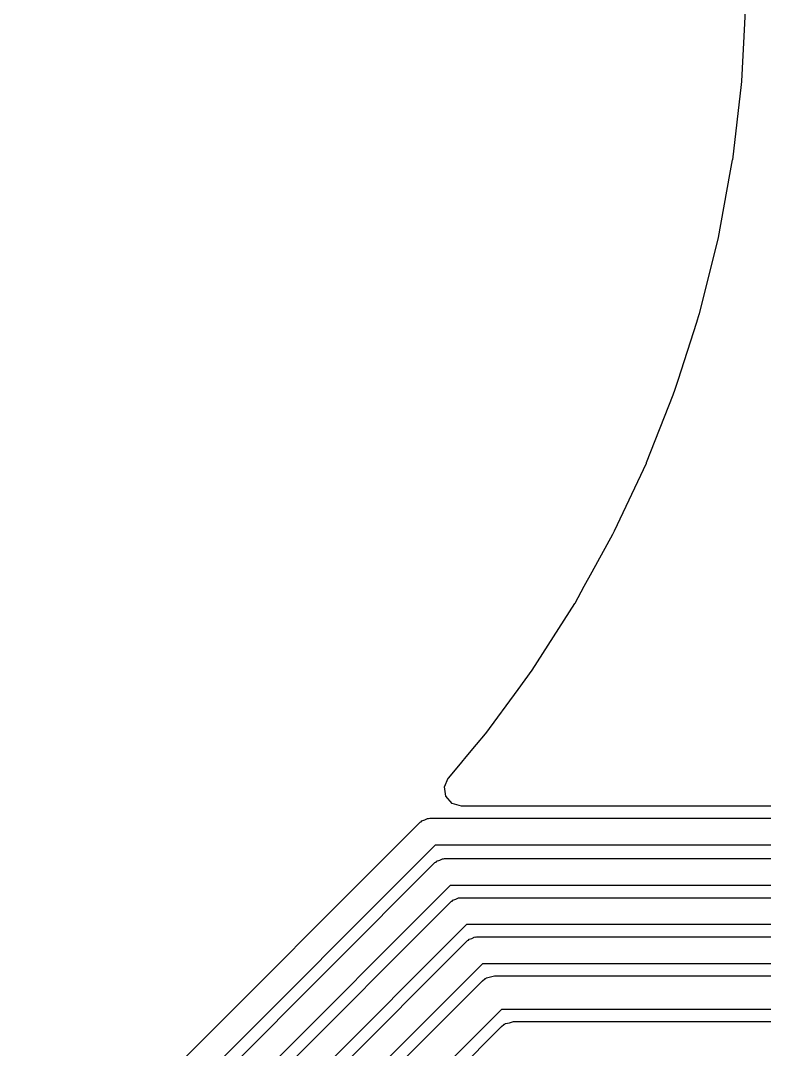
# Model space of a CAD drawing. Extents: x 115.8 to 161.6, y -138.1 to -93.2.
# Drawn here: x 142.36 to 147.89, y -123.22 to -115.57 of the extents above; entities that cross this region are included whole.
import ezdxf

# ---------------------------------------------------------------- set-up
doc = ezdxf.new("R2010")
doc.units = 0
doc.layers.add('BLACK', color=7, linetype='CONTINUOUS')

msp = doc.modelspace()

# ---------------------------------------------------------------- linework, layer by layer
at = {"layer": 'BLACK', "linetype": 'CONTINUOUS'}
for p, q in [((147.742, -115.597), (147.75, -115.441)), ((147.72, -116.025), (147.742, -115.597)), ((147.652, -116.608), (147.717, -116.049)), ((147.717, -116.049), (147.719, -116.027)), ((147.719, -116.027), (147.72, -116.025)), ((147.719, -116.027), (147.719, -116.027)), ((147.631, -116.719), (147.651, -116.61)), ((147.651, -116.61), (147.652, -116.608)), ((147.651, -116.61), (147.651, -116.61)), ((147.546, -117.185), (147.631, -116.719)), ((147.404, -117.752), (147.546, -117.187)), ((147.546, -117.187), (147.546, -117.185)), ((147.546, -117.187), (147.546, -117.187)), ((147.384, -117.815), (147.403, -117.756)), ((147.403, -117.756), (147.404, -117.754)), ((147.403, -117.756), (147.403, -117.756)), ((147.404, -117.754), (147.404, -117.752)), ((147.404, -117.752), (147.404, -117.752)), ((147.246, -118.246), (147.384, -117.815)), ((147.225, -118.313), (147.246, -118.246)), ((147.011, -118.856), (147.209, -118.354)), ((147.209, -118.354), (147.225, -118.313)), ((147.225, -118.313), (147.225, -118.313)), ((146.773, -119.365), (147.01, -118.861)), ((147.01, -118.859), (147.011, -118.856)), ((147.01, -118.861), (147.01, -118.859)), ((147.01, -118.861), (147.01, -118.861)), ((146.761, -119.39), (146.773, -119.365)), ((146.607, -119.67), (146.761, -119.39)), ((146.548, -119.776), (146.607, -119.67)), ((146.48, -119.901), (146.548, -119.776)), ((146.162, -120.399), (146.478, -119.904)), ((146.478, -119.904), (146.48, -119.901)), ((146.056, -120.544), (146.161, -120.4)), ((146.161, -120.4), (146.162, -120.399)), ((146.161, -120.4), (146.161, -120.4)), ((145.817, -120.87), (146.056, -120.544)), ((145.748, -120.952), (145.814, -120.873)), ((145.814, -120.873), (145.815, -120.872)), ((145.814, -120.873), (145.814, -120.873)), ((145.815, -120.872), (145.817, -120.87)), ((145.817, -120.87), (145.817, -120.87)), ((145.671, -121.044), (145.748, -120.952)), ((145.638, -121.084), (145.671, -121.044)), ((145.541, -121.199), (145.638, -121.084)), ((145.51, -121.266), (145.538, -121.203)), ((145.538, -121.203), (145.541, -121.199)), ((145.52, -121.336), (145.51, -121.266)), ((145.567, -121.389), (145.52, -121.336)), ((145.635, -121.409), (145.567, -121.389)), ((151.769, -121.409), (145.635, -121.409)), ((145.341, -121.519), (145.363, -121.512)), ((145.363, -121.512), (145.384, -121.501)), ((145.384, -121.501), (145.392, -121.502)), ((145.392, -121.502), (145.4, -121.5)), ((145.4, -121.5), (151.859, -121.5)), ((142.359, -124.5), (145.329, -121.529)), ((145.329, -121.529), (145.336, -121.526)), ((145.336, -121.526), (145.341, -121.519)), ((145.441, -121.7), (142.471, -124.671)), ((151.9, -121.7), (145.441, -121.7)), ((145.447, -121.826), (145.451, -121.819)), ((145.451, -121.819), (145.474, -121.812)), ((145.474, -121.812), (145.494, -121.801)), ((145.494, -121.801), (145.502, -121.802)), ((145.502, -121.802), (145.51, -121.8)), ((145.51, -121.8), (152.159, -121.8)), ((142.479, -124.79), (145.439, -121.829)), ((145.439, -121.829), (145.447, -121.826)), ((145.552, -122), (142.591, -124.961)), ((152.2, -122), (145.552, -122)), ((142.599, -125.08), (145.56, -122.119)), ((145.56, -122.119), (145.567, -122.116)), ((145.567, -122.116), (145.571, -122.109)), ((145.571, -122.109), (145.594, -122.102)), ((145.594, -122.102), (145.615, -122.091)), ((145.615, -122.091), (145.623, -122.092)), ((145.623, -122.092), (145.63, -122.09)), ((145.63, -122.09), (152.363, -122.09)), ((145.672, -122.29), (142.711, -125.251)), ((152.404, -122.29), (145.672, -122.29)), ((142.719, -125.37), (145.68, -122.409)), ((145.68, -122.409), (145.687, -122.406)), ((145.687, -122.406), (145.692, -122.399)), ((145.692, -122.399), (145.714, -122.392)), ((145.714, -122.392), (145.735, -122.381)), ((145.735, -122.381), (145.743, -122.382)), ((145.743, -122.382), (145.75, -122.38)), ((145.75, -122.38), (152.579, -122.38)), ((145.792, -122.58), (142.831, -125.541)), ((152.62, -122.58), (145.792, -122.58)), ((142.824, -125.675), (145.792, -122.707)), ((145.792, -122.707), (145.81, -122.693)), ((145.81, -122.693), (145.813, -122.69)), ((145.813, -122.69), (145.816, -122.689)), ((145.816, -122.689), (145.821, -122.685)), ((145.821, -122.685), (145.851, -122.679)), ((145.851, -122.679), (145.881, -122.67)), ((145.881, -122.67), (152.783, -122.67)), ((145.933, -122.92), (142.964, -125.888)), ((152.834, -122.92), (145.933, -122.92)), ((145.933, -123.047), (145.951, -123.033)), ((145.951, -123.033), (145.954, -123.03)), ((145.954, -123.03), (145.957, -123.029)), ((145.957, -123.029), (145.962, -123.025)), ((145.962, -123.025), (145.992, -123.019)), ((145.992, -123.019), (146.022, -123.01)), ((146.022, -123.01), (152.923, -123.01)), ((144.64, -124.34), (145.933, -123.047))]:
    msp.add_line(p, q, dxfattribs=at)

doc.saveas('drawing.dxf')
